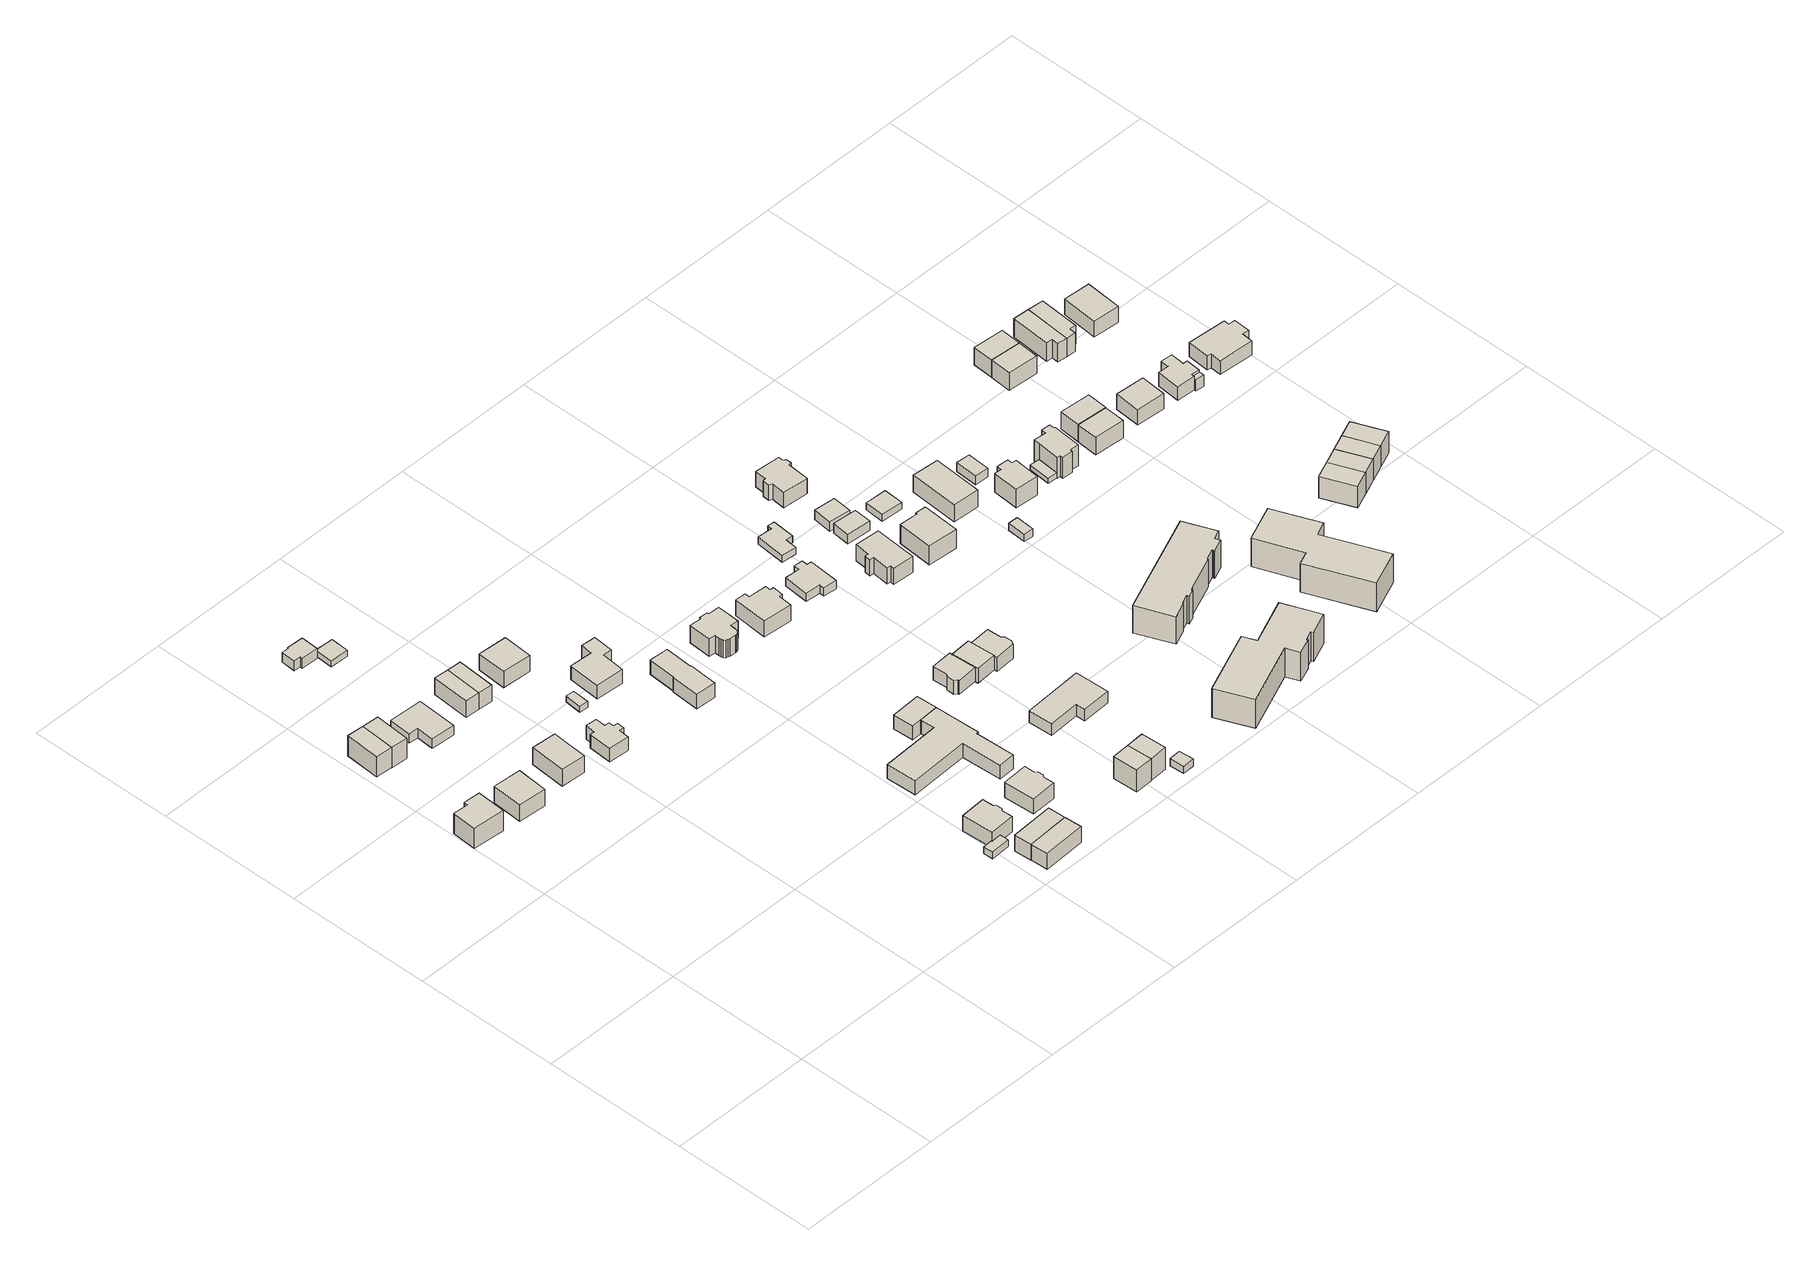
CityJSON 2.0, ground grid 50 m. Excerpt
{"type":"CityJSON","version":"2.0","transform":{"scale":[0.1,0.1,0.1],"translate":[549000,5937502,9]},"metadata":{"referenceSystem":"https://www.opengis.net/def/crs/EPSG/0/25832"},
"CityObjects":{
"building1":{"type":"Building","attributes":{"Gemeindeschluessel":"02200227","Geometrietyp2DReferenz":"3000","BezugspunktDach":"2000","function":"31001_1010","measuredHeight":9.67,"storeysAboveGround":1},"address":[{"country":"Germany","locality":"Hamburg","thoroughfareNumber":"160","thoroughfareName":"Wedeler Landstraße","postcode":"22559"}],"geometry":[{"type":"Solid","lod":"1","boundaries":[[[[0,1,2,3,4,5]],[[6,7,8,9,10,11]],[[4,6,11,5]],[[3,7,6,4]],[[2,8,7,3]],[[1,9,8,2]],[[0,10,9,1]],[[5,11,10,0]]]]}]},
"building2":{"type":"Building","attributes":{"Gemeindeschluessel":"02200227","Geometrietyp2DReferenz":"3000","BezugspunktDach":"2000","function":"31001_1010","measuredHeight":11.29,"storeysAboveGround":1},"address":[{"country":"Germany","locality":"Hamburg","thoroughfareNumber":"160a","thoroughfareName":"Wedeler Landstraße","postcode":"22559"}],"geometry":[{"type":"Solid","lod":"1","boundaries":[[[[12,13,14,15]],[[16,17,18,19]],[[14,16,19,15]],[[13,17,16,14]],[[12,18,17,13]],[[15,19,18,12]]]]}]},
"building3":{"type":"Building","attributes":{"Gemeindeschluessel":"02200227","Geometrietyp2DReferenz":"3000","BezugspunktDach":"2000","function":"31001_1010","measuredHeight":7.3,"storeysAboveGround":2},"address":[{"country":"Germany","locality":"Hamburg","thoroughfareNumber":"158a","thoroughfareName":"Wedeler Landstraße","postcode":"22559"}],"geometry":[{"type":"Solid","lod":"1","boundaries":[[[[20,21,22,23]],[[24,25,26,27]],[[22,24,27,23]],[[21,25,24,22]],[[20,26,25,21]],[[23,27,26,20]]]]}]},
"building4":{"type":"Building","attributes":{"Gemeindeschluessel":"02200227","Geometrietyp2DReferenz":"3000","BezugspunktDach":"2000","function":"31001_1010","measuredHeight":11.32,"storeysAboveGround":1},"address":[{"country":"Germany","locality":"Hamburg","thoroughfareNumber":"160b","thoroughfareName":"Wedeler Landstraße","postcode":"22559"}],"geometry":[{"type":"Solid","lod":"1","boundaries":[[[[28,29,30,31]],[[32,33,17,16]],[[30,32,16,31]],[[29,33,32,30]],[[28,17,33,29]],[[31,16,17,28]]]]}]},
"building5":{"type":"Building","attributes":{"Gemeindeschluessel":"02200227","Geometrietyp2DReferenz":"3000","BezugspunktDach":"2000","function":"31001_1010","measuredHeight":3.85,"storeysAboveGround":1},"address":[{"country":"Germany","locality":"Hamburg","thoroughfareNumber":"158","thoroughfareName":"Wedeler Landstraße","postcode":"22559"}],"geometry":[{"type":"Solid","lod":"1","boundaries":[[[[34,35,36,37,38,39]],[[40,41,42,43,44,45]],[[38,40,45,39]],[[37,41,40,38]],[[36,42,41,37]],[[35,43,42,36]],[[34,44,43,35]],[[39,45,44,34]]]]}]},
"building6":{"type":"Building","attributes":{"Gemeindeschluessel":"02200227","Geometrietyp2DReferenz":"3000","BezugspunktDach":"2000","function":"31001_1010","measuredHeight":8.55,"storeysAboveGround":1},"address":[{"country":"Germany","locality":"Hamburg","thoroughfareNumber":"156","thoroughfareName":"Wedeler Landstraße","postcode":"22559"}],"geometry":[{"type":"Solid","lod":"1","boundaries":[[[[46,47,48,49]],[[50,51,52,53]],[[48,50,53,49]],[[47,51,50,48]],[[46,52,51,47]],[[49,53,52,46]]]]}]},
"building7":{"type":"Building","attributes":{"Gemeindeschluessel":"02200227","Geometrietyp2DReferenz":"3000","BezugspunktDach":"2000","function":"31001_1310","measuredHeight":4.34,"storeysAboveGround":1},"address":[{"country":"Germany","locality":"Hamburg","thoroughfareName":"Rheingoldweg","postcode":"22559"}],"geometry":[{"type":"Solid","lod":"1","boundaries":[[[[54,55,56,57,58,59,60,61]],[[62,63,64,65,66,67,68,69]],[[60,62,69,61]],[[59,63,62,60]],[[58,64,63,59]],[[57,65,64,58]],[[56,66,65,57]],[[55,67,66,56]],[[54,68,67,55]],[[61,69,68,54]]]]}]},
"building8":{"type":"Building","attributes":{"Gemeindeschluessel":"02200227","Geometrietyp2DReferenz":"3000","BezugspunktDach":"2000","function":"31001_1010","measuredHeight":8.74,"storeysAboveGround":1},"address":[{"country":"Germany","locality":"Hamburg","thoroughfareNumber":"156b","thoroughfareName":"Wedeler Landstraße","postcode":"22559"}],"geometry":[{"type":"Solid","lod":"1","boundaries":[[[[70,71,72,73]],[[74,75,76,77]],[[72,74,77,73]],[[71,75,74,72]],[[70,76,75,71]],[[73,77,76,70]]]]}]},
"building9":{"type":"Building","attributes":{"Gemeindeschluessel":"02200227","Geometrietyp2DReferenz":"3000","BezugspunktDach":"2000","function":"31001_2460","measuredHeight":2.52,"storeysAboveGround":1},"address":[{"country":"Germany","locality":"Hamburg","thoroughfareName":"Rheingoldweg","postcode":"22559"}],"geometry":[{"type":"Solid","lod":"1","boundaries":[[[[78,79,80,81]],[[82,83,84,85]],[[80,82,85,81]],[[79,83,82,80]],[[78,84,83,79]],[[81,85,84,78]]]]}]},
"building10":{"type":"Building","attributes":{"Gemeindeschluessel":"02200227","Geometrietyp2DReferenz":"3000","BezugspunktDach":"2000","function":"31001_1010","measuredHeight":8.55,"storeysAboveGround":1},"address":[{"country":"Germany","locality":"Hamburg","thoroughfareNumber":"154","thoroughfareName":"Wedeler Landstraße","postcode":"22559"}],"geometry":[{"type":"Solid","lod":"1","boundaries":[[[[86,87,88,89,90,91,92,93,94,95,96,97]],[[98,99,100,101,102,103,104,105,106,107,108,109]],[[96,98,109,97]],[[95,99,98,96]],[[94,100,99,95]],[[93,101,100,94]],[[92,102,101,93]],[[91,103,102,92]],[[90,104,103,91]],[[89,105,104,90]],[[88,106,105,89]],[[87,107,106,88]],[[86,108,107,87]],[[97,109,108,86]]]]}]},
"building11":{"type":"Building","attributes":{"Gemeindeschluessel":"02200227","Geometrietyp2DReferenz":"3000","BezugspunktDach":"2000","function":"31001_1010","measuredHeight":8.73,"storeysAboveGround":1},"address":[{"country":"Germany","locality":"Hamburg","thoroughfareNumber":"156a","thoroughfareName":"Wedeler Landstraße","postcode":"22559"}],"geometry":[{"type":"Solid","lod":"1","boundaries":[[[[110,111,112,113]],[[114,115,75,74]],[[112,114,74,113]],[[111,115,114,112]],[[110,75,115,111]],[[113,74,75,110]]]]}]},
"building12":{"type":"Building","attributes":{"Gemeindeschluessel":"02200227","Geometrietyp2DReferenz":"3000","BezugspunktDach":"2000","function":"31001_2460","measuredHeight":2.55,"storeysAboveGround":1},"address":[{"country":"Germany","locality":"Hamburg","thoroughfareName":"Brünschentwiete","postcode":"22559"}],"geometry":[{"type":"Solid","lod":"1","boundaries":[[[[116,117,118,119,120,121]],[[122,123,124,125,126,127]],[[120,122,127,121]],[[119,123,122,120]],[[118,124,123,119]],[[117,125,124,118]],[[116,126,125,117]],[[121,127,126,116]]]]}]},
"building13":{"type":"Building","attributes":{"Gemeindeschluessel":"02200227","Geometrietyp2DReferenz":"3000","BezugspunktDach":"2000","function":"31001_2460","measuredHeight":2.24,"storeysAboveGround":1},"address":[{"country":"Germany","locality":"Hamburg","thoroughfareName":"Wedeler Landstraße","postcode":"22559"}],"geometry":[{"type":"Solid","lod":"1","boundaries":[[[[128,129,130,131]],[[132,133,134,135]],[[130,132,135,131]],[[129,133,132,130]],[[128,134,133,129]],[[131,135,134,128]]]]}]},
"building14":{"type":"Building","attributes":{"Gemeindeschluessel":"02200227","Geometrietyp2DReferenz":"3000","BezugspunktDach":"2000","function":"31001_1010","measuredHeight":8.33,"storeysAboveGround":1},"address":[{"country":"Germany","locality":"Hamburg","thoroughfareNumber":"154a","thoroughfareName":"Wedeler Landstraße","postcode":"22559"}],"geometry":[{"type":"Solid","lod":"1","boundaries":[[[[136,137,138,139]],[[140,141,142,143]],[[138,140,143,139]],[[137,141,140,138]],[[136,142,141,137]],[[139,143,142,136]]]]}]},
"building15":{"type":"Building","attributes":{"Gemeindeschluessel":"02200227","Geometrietyp2DReferenz":"3000","BezugspunktDach":"2000","function":"31001_1010","measuredHeight":7.86,"storeysAboveGround":1},"address":[{"country":"Germany","locality":"Hamburg","thoroughfareNumber":"70a","thoroughfareName":"Brünschentwiete","postcode":"22559"}],"geometry":[{"type":"Solid","lod":"1","boundaries":[[[[144,145,146,147,148,149,150,151]],[[152,153,154,155,156,157,158,159]],[[150,152,159,151]],[[149,153,152,150]],[[148,154,153,149]],[[147,155,154,148]],[[146,156,155,147]],[[145,157,156,146]],[[144,158,157,145]],[[151,159,158,144]]]]}]},
"building16":{"type":"Building","attributes":{"Gemeindeschluessel":"02200227","Geometrietyp2DReferenz":"3000","BezugspunktDach":"2000","function":"31001_1010","measuredHeight":8.49,"storeysAboveGround":1},"address":[{"country":"Germany","locality":"Hamburg","thoroughfareNumber":"68d","thoroughfareName":"Brünschentwiete","postcode":"22559"}],"geometry":[{"type":"Solid","lod":"1","boundaries":[[[[160,161,162,163,164]],[[165,166,167,168,169]],[[163,165,169,164]],[[162,166,165,163]],[[161,167,166,162]],[[160,168,167,161]],[[164,169,168,160]]]]}]},
"building17":{"type":"Building","attributes":{"Gemeindeschluessel":"02200227","Geometrietyp2DReferenz":"3000","BezugspunktDach":"2000","function":"31001_1010","measuredHeight":8.57,"storeysAboveGround":1},"address":[{"country":"Germany","locality":"Hamburg","thoroughfareNumber":"68e","thoroughfareName":"Brünschentwiete","postcode":"22559"}],"geometry":[{"type":"Solid","lod":"1","boundaries":[[[[170,171,172,173]],[[169,168,174,175]],[[172,169,175,173]],[[171,168,169,172]],[[170,174,168,171]],[[173,175,174,170]]]]}]},
"building18":{"type":"Building","attributes":{"Gemeindeschluessel":"02200227","Geometrietyp2DReferenz":"3000","BezugspunktDach":"2000","function":"31001_1100","measuredHeight":8.15,"storeysAboveGround":1},"address":[{"country":"Germany","locality":"Hamburg","thoroughfareNumber":"152","thoroughfareName":"Wedeler Landstraße","postcode":"22559"}],"geometry":[{"type":"Solid","lod":"1","boundaries":[[[[176,177,178,179,180,181,182,183]],[[184,185,186,187,188,189,190,191]],[[182,184,191,183]],[[181,185,184,182]],[[180,186,185,181]],[[179,187,186,180]],[[178,188,187,179]],[[177,189,188,178]],[[176,190,189,177]],[[183,191,190,176]]]]}]},
"building19":{"type":"Building","attributes":{"Gemeindeschluessel":"02200227","Geometrietyp2DReferenz":"3000","BezugspunktDach":"2000","function":"31001_1010","measuredHeight":7.53,"storeysAboveGround":1},"address":[{"country":"Germany","locality":"Hamburg","thoroughfareNumber":"150","thoroughfareName":"Wedeler Landstraße","postcode":"22559"}],"geometry":[{"type":"Solid","lod":"1","boundaries":[[[[192,193,194,195,196,197,198,199]],[[200,201,202,203,204,205,206,207]],[[198,200,207,199]],[[197,201,200,198]],[[196,202,201,197]],[[195,203,202,196]],[[194,204,203,195]],[[193,205,204,194]],[[192,206,205,193]],[[199,207,206,192]]]]}]},
"building20":{"type":"Building","attributes":{"Gemeindeschluessel":"02200227","Geometrietyp2DReferenz":"3000","BezugspunktDach":"2000","function":"31001_1100","measuredHeight":6.77,"storeysAboveGround":1},"address":[{"country":"Germany","locality":"Hamburg","thoroughfareNumber":"70","thoroughfareName":"Brünschentwiete","postcode":"22559"}],"geometry":[{"type":"Solid","lod":"1","boundaries":[[[[208,209,210,211,212,213,214,215,216,217,218]],[[219,220,221,222,223,224,225,226,227,228,229]],[[217,219,229,218]],[[216,220,219,217]],[[215,221,220,216]],[[214,222,221,215]],[[213,223,222,214]],[[212,224,223,213]],[[211,225,224,212]],[[210,226,225,211]],[[209,227,226,210]],[[208,228,227,209]],[[218,229,228,208]]]]}]},
"building21":{"type":"Building","attributes":{"Gemeindeschluessel":"02200227","Geometrietyp2DReferenz":"3000","BezugspunktDach":"2000","function":"31001_1010","measuredHeight":7.6,"storeysAboveGround":1},"address":[{"country":"Germany","locality":"Hamburg","thoroughfareNumber":"70b","thoroughfareName":"Brünschentwiete","postcode":"22559"}],"geometry":[{"type":"Solid","lod":"1","boundaries":[[[[230,231,232,233,234,235,236,237]],[[238,239,240,241,242,243,244,245]],[[236,238,245,237]],[[235,239,238,236]],[[234,240,239,235]],[[233,241,240,234]],[[232,242,241,233]],[[231,243,242,232]],[[230,244,243,231]],[[237,245,244,230]]]]}]},
"building22":{"type":"Building","attributes":{"Gemeindeschluessel":"02200227","Geometrietyp2DReferenz":"3000","BezugspunktDach":"2000","function":"31001_2460","measuredHeight":6.75,"storeysAboveGround":1},"address":[{"country":"Germany","locality":"Hamburg","thoroughfareName":"Brünschentwiete","postcode":"22559"}],"geometry":[{"type":"Solid","lod":"1","boundaries":[[[[246,247,248,249,250]],[[222,251,252,253,223]],[[249,222,223,250]],[[248,251,222,249]],[[247,252,251,248]],[[246,253,252,247]],[[250,223,253,246]]]]}]},
"building23":{"type":"Building","attributes":{"Gemeindeschluessel":"02200227","Geometrietyp2DReferenz":"3000","BezugspunktDach":"2000","function":"31001_1010","measuredHeight":9.89,"storeysAboveGround":1},"address":[{"country":"Germany","locality":"Hamburg","thoroughfareNumber":"148","thoroughfareName":"Wedeler Landstraße","postcode":"22559"}],"geometry":[{"type":"Solid","lod":"1","boundaries":[[[[254,255,256,257,258,259,260,261,262,263,264,265,266,267,268,269,270,271,272,273,274,275]],[[276,277,278,279,280,281,282,283,284,285,286,287,288,289,290,291,292,293,294,295,296,297]],[[274,276,297,275]],[[273,277,276,274]],[[272,278,277,273]],[[271,279,278,272]],[[270,280,279,271]],[[269,281,280,270]],[[268,282,281,269]],[[267,283,282,268]],[[266,284,283,267]],[[265,285,284,266]],[[264,286,285,265]],[[263,287,286,264]],[[262,288,287,263]],[[261,289,288,262]],[[260,290,289,261]],[[259,291,290,260]],[[258,292,291,259]],[[257,293,292,258]],[[256,294,293,257]],[[255,295,294,256]],[[254,296,295,255]],[[275,297,296,254]]]]}]},
"building24":{"type":"Building","attributes":{"Gemeindeschluessel":"02200227","Geometrietyp2DReferenz":"3000","BezugspunktDach":"2000","function":"31001_1010","measuredHeight":8.46,"storeysAboveGround":2},"address":[{"country":"Germany","locality":"Hamburg","thoroughfareNumber":"143b","thoroughfareName":"Wedeler Landstraße","postcode":"22559"}],"geometry":[{"type":"Solid","lod":"1","boundaries":[[[[298,299,300,301]],[[302,303,304,305]],[[300,302,305,301]],[[299,303,302,300]],[[298,304,303,299]],[[301,305,304,298]]]]}]},
"building25":{"type":"Building","attributes":{"Gemeindeschluessel":"02200227","Geometrietyp2DReferenz":"3000","BezugspunktDach":"2000","function":"31001_1010","measuredHeight":8.45,"storeysAboveGround":2},"address":[{"country":"Germany","locality":"Hamburg","thoroughfareNumber":"143a","thoroughfareName":"Wedeler Landstraße","postcode":"22559"}],"geometry":[{"type":"Solid","lod":"1","boundaries":[[[[306,307,308,309]],[[303,310,311,304]],[[308,303,304,309]],[[307,310,303,308]],[[306,311,310,307]],[[309,304,311,306]]]]}]},
"building26":{"type":"Building","attributes":{"Gemeindeschluessel":"02200227","Geometrietyp2DReferenz":"3000","BezugspunktDach":"2000","function":"31001_2500","measuredHeight":2.8,"storeysAboveGround":1},"address":[{"country":"Germany","locality":"Hamburg","thoroughfareName":"Wedeler Landstraße","postcode":"22559"}],"geometry":[{"type":"Solid","lod":"1","boundaries":[[[[312,313,314,315]],[[316,317,318,319]],[[314,316,319,315]],[[313,317,316,314]],[[312,318,317,313]],[[315,319,318,312]]]]}]},
"building27":{"type":"Building","attributes":{"Gemeindeschluessel":"02200227","Geometrietyp2DReferenz":"3000","BezugspunktDach":"2000","function":"31001_1010","measuredHeight":7.13,"storeysAboveGround":1},"address":[{"country":"Germany","locality":"Hamburg","thoroughfareNumber":"145c","thoroughfareName":"Wedeler Landstraße","postcode":"22559"}],"geometry":[{"type":"Solid","lod":"1","boundaries":[[[[320,321,322,323,324,325,326,327]],[[328,329,330,331,332,333,334,335]],[[326,328,335,327]],[[325,329,328,326]],[[324,330,329,325]],[[323,331,330,324]],[[322,332,331,323]],[[321,333,332,322]],[[320,334,333,321]],[[327,335,334,320]]]]}]},
"building28":{"type":"Building","attributes":{"Gemeindeschluessel":"02200227","Geometrietyp2DReferenz":"3000","BezugspunktDach":"2000","function":"31001_1010","measuredHeight":7.17,"storeysAboveGround":1},"address":[{"country":"Germany","locality":"Hamburg","thoroughfareNumber":"146","thoroughfareName":"Wedeler Landstraße","postcode":"22559"}],"geometry":[{"type":"Solid","lod":"1","boundaries":[[[[336,337,338,339,340,341,342,343,344,345]],[[346,347,348,349,350,351,352,353,354,355]],[[344,346,355,345]],[[343,347,346,344]],[[342,348,347,343]],[[341,349,348,342]],[[340,350,349,341]],[[339,351,350,340]],[[338,352,351,339]],[[337,353,352,338]],[[336,354,353,337]],[[345,355,354,336]]]]}]},
"building29":{"type":"Building","attributes":{"Gemeindeschluessel":"02200227","Geometrietyp2DReferenz":"3000","BezugspunktDach":"2000","function":"31001_1010","measuredHeight":5.48,"storeysAboveGround":1},"address":[{"country":"Germany","locality":"Hamburg","thoroughfareNumber":"145","thoroughfareName":"Wedeler Landstraße","postcode":"22559"}],"geometry":[{"type":"Solid","lod":"1","boundaries":[[[[356,357,358,359,360,361]],[[362,363,364,365,366,367]],[[360,362,367,361]],[[359,363,362,360]],[[358,364,363,359]],[[357,365,364,358]],[[356,366,365,357]],[[361,367,366,356]]]]}]},
"building30":{"type":"Building","attributes":{"Gemeindeschluessel":"02200227","Geometrietyp2DReferenz":"3000","BezugspunktDach":"2000","function":"31001_1010","measuredHeight":7.32,"storeysAboveGround":1},"address":[{"country":"Germany","locality":"Hamburg","thoroughfareNumber":"145b","thoroughfareName":"Wedeler Landstraße","postcode":"22559"}],"geometry":[{"type":"Solid","lod":"1","boundaries":[[[[368,369,370,371,372]],[[373,374,375,376,377]],[[371,373,377,372]],[[370,374,373,371]],[[369,375,374,370]],[[368,376,375,369]],[[372,377,376,368]]]]}]},
"building31":{"type":"Building","attributes":{"Gemeindeschluessel":"02200227","Geometrietyp2DReferenz":"3000","BezugspunktDach":"2000","function":"31001_1010","measuredHeight":7.25,"storeysAboveGround":1},"address":[{"country":"Germany","locality":"Hamburg","thoroughfareNumber":"145a","thoroughfareName":"Wedeler Landstraße","postcode":"22559"}],"geometry":[{"type":"Solid","lod":"1","boundaries":[[[[378,379,380,381,382,383,384,369,385]],[[386,387,388,389,390,391,392,393,394]],[[369,386,394,385]],[[384,387,386,369]],[[383,388,387,384]],[[382,389,388,383]],[[381,390,389,382]],[[380,391,390,381]],[[379,392,391,380]],[[378,393,392,379]],[[385,394,393,378]]]]}]},
"building32":{"type":"Building","attributes":{"Gemeindeschluessel":"02200227","Geometrietyp2DReferenz":"3000","BezugspunktDach":"2000","function":"31001_1010","measuredHeight":3.26,"storeysAboveGround":1},"address":[{"country":"Germany","locality":"Hamburg","thoroughfareNumber":"144","thoroughfareName":"Wedeler Landstraße","postcode":"22559"}],"geometry":[{"type":"Solid","lod":"1","boundaries":[[[[395,396,397,398,399,400,401,402,403,404]],[[405,406,407,408,409,410,411,412,413,414]],[[403,405,414,404]],[[402,406,405,403]],[[401,407,406,402]],[[400,408,407,401]],[[399,409,408,400]],[[398,410,409,399]],[[397,411,410,398]],[[396,412,411,397]],[[395,413,412,396]],[[404,414,413,395]]]]}]},
"building33":{"type":"Building","attributes":{"Gemeindeschluessel":"02200227","Geometrietyp2DReferenz":"3000","BezugspunktDach":"2000","function":"31001_1010","measuredHeight":2.96,"storeysAboveGround":1},"address":[{"country":"Germany","locality":"Hamburg","thoroughfareName":"Wedeler Landstraße","postcode":"22559"}],"geometry":[{"type":"Solid","lod":"1","boundaries":[[[[415,416,417,418,419,420,421,422]],[[423,424,425,426,427,428,429,430]],[[421,423,430,422]],[[420,424,423,421]],[[419,425,424,420]],[[418,426,425,419]],[[417,427,426,418]],[[416,428,427,417]],[[415,429,428,416]],[[422,430,429,415]]]]}]},
"building34":{"type":"Building","attributes":{"Gemeindeschluessel":"02200227","Geometrietyp2DReferenz":"3000","BezugspunktDach":"2000","function":"31001_1010","measuredHeight":8.44,"storeysAboveGround":1},"address":[{"country":"Germany","locality":"Hamburg","thoroughfareNumber":"142","thoroughfareName":"Wedeler Landstraße","postcode":"22559"}],"geometry":[{"type":"Solid","lod":"1","boundaries":[[[[431,432,433,434,435,436,437,438,439,440]],[[441,442,443,444,445,446,447,448,449,450]],[[439,441,450,440]],[[438,442,441,439]],[[437,443,442,438]],[[436,444,443,437]],[[435,445,444,436]],[[434,446,445,435]],[[433,447,446,434]],[[432,448,447,433]],[[431,449,448,432]],[[440,450,449,431]]]]}]},
"building35":{"type":"Building","attributes":{"Gemeindeschluessel":"02200227","Geometrietyp2DReferenz":"3000","BezugspunktDach":"2000","function":"31001_1010","measuredHeight":14.67,"storeysAboveGround":2},"address":[{"country":"Germany","locality":"Hamburg","thoroughfareNumber":"139","thoroughfareName":"Wedeler Landstraße","postcode":"22559"}],"geometry":[{"type":"Solid","lod":"1","boundaries":[[[[451,452,453,454,455,456,457,458,459,460,461,462]],[[463,464,465,466,467,468,469,470,471,472,473,474]],[[461,463,474,462]],[[460,464,463,461]],[[459,465,464,460]],[[458,466,465,459]],[[457,467,466,458]],[[456,468,467,457]],[[455,469,468,456]],[[454,470,469,455]],[[453,471,470,454]],[[452,472,471,453]],[[451,473,472,452]],[[462,474,473,451]]]]}]},
"building36":{"type":"Building","attributes":{"Gemeindeschluessel":"02200227","Geometrietyp2DReferenz":"3000","BezugspunktDach":"2000","function":"31001_2460","measuredHeight":4.91,"storeysAboveGround":1},"address":[{"country":"Germany","locality":"Hamburg","thoroughfareName":"Wedeler Landstraße","postcode":"22559"}],"geometry":[{"type":"Solid","lod":"1","boundaries":[[[[475,476,477,478]],[[479,480,481,482]],[[477,479,482,478]],[[476,480,479,477]],[[475,481,480,476]],[[478,482,481,475]]]]}]},
"building37":{"type":"Building","attributes":{"Gemeindeschluessel":"02200227","Geometrietyp2DReferenz":"3000","BezugspunktDach":"2000","function":"31001_2460","measuredHeight":4.46,"storeysAboveGround":1},"address":[{"country":"Germany","locality":"Hamburg","thoroughfareName":"Wedeler Landstraße","postcode":"22559"}],"geometry":[{"type":"Solid","lod":"1","boundaries":[[[[483,484,485,486]],[[487,488,489,490]],[[485,487,490,486]],[[484,488,487,485]],[[483,489,488,484]],[[486,490,489,483]]]]}]},
"building38":{"type":"Building","attributes":{"Gemeindeschluessel":"02200227","Geometrietyp2DReferenz":"3000","BezugspunktDach":"2000","function":"31001_1010","measuredHeight":7.29,"storeysAboveGround":1},"address":[{"country":"Germany","locality":"Hamburg","thoroughfareNumber":"140","thoroughfareName":"Wedeler Landstraße","postcode":"22559"}],"geometry":[{"type":"Solid","lod":"1","boundaries":[[[[491,492,493,494,495,496]],[[497,498,499,500,501,502]],[[495,497,502,496]],[[494,498,497,495]],[[493,499,498,494]],[[492,500,499,493]],[[491,501,500,492]],[[496,502,501,491]]]]}]},
"building39":{"type":"Building","attributes":{"Gemeindeschluessel":"02200227","Geometrietyp2DReferenz":"3000","BezugspunktDach":"2000","function":"31001_1010","measuredHeight":8.36,"storeysAboveGround":1},"address":[{"country":"Germany","locality":"Hamburg","thoroughfareNumber":"142a","thoroughfareName":"Wedeler Landstraße","postcode":"22559"}],"geometry":[{"type":"Solid","lod":"1","boundaries":[[[[503,504,505,506,507,508,509,510,511,512,513,514]],[[515,516,517,518,519,520,521,522,523,524,525,526]],[[513,515,526,514]],[[512,516,515,513]],[[511,517,516,512]],[[510,518,517,511]],[[509,519,518,510]],[[508,520,519,509]],[[507,521,520,508]],[[506,522,521,507]],[[505,523,522,506]],[[504,524,523,505]],[[503,525,524,504]],[[514,526,525,503]]]]}]},
"building40":{"type":"Building","attributes":{"Gemeindeschluessel":"02200227","Geometrietyp2DReferenz":"3000","BezugspunktDach":"2000","function":"31001_2460","measuredHeight":2.6,"storeysAboveGround":1},"address":[{"country":"Germany","locality":"Hamburg","thoroughfareName":"Wedeler Landstraße","postcode":"22559"}],"geometry":[{"type":"Solid","lod":"1","boundaries":[[[[527,528,529,530]],[[531,532,533,534]],[[529,531,534,530]],[[528,532,531,529]],[[527,533,532,528]],[[530,534,533,527]]]]}]},
"building41":{"type":"Building","attributes":{"Gemeindeschluessel":"02200227","Geometrietyp2DReferenz":"3000","BezugspunktDach":"2000","function":"31001_1010","measuredHeight":13.55,"storeysAboveGround":2},"address":[{"country":"Germany","locality":"Hamburg","thoroughfareNumber":"133","thoroughfareName":"Wedeler Landstraße","postcode":"22559"}],"geometry":[{"type":"Solid","lod":"1","boundaries":[[[[535,536,537,538,539,540,541,542,543,544,545,546,547,548,549,550,551,552,553,554]],[[555,556,557,558,559,560,561,562,563,564,565,566,567,568,569,570,571,572,573,574]],[[553,555,574,554]],[[552,556,555,553]],[[551,557,556,552]],[[550,558,557,551]],[[549,559,558,550]],[[548,560,559,549]],[[547,561,560,548]],[[546,562,561,547]],[[545,563,562,546]],[[544,564,563,545]],[[543,565,564,544]],[[542,566,565,543]],[[541,567,566,542]],[[540,568,567,541]],[[539,569,568,540]],[[538,570,569,539]],[[537,571,570,538]],[[536,572,571,537]],[[535,573,572,536]],[[554,574,573,535]]]]}]},
"building42":{"type":"Building","attributes":{"Gemeindeschluessel":"02200227","Geometrietyp2DReferenz":"3000","BezugspunktDach":"2000","function":"31001_2460","measuredHeight":3.3,"storeysAboveGround":1},"address":[{"country":"Germany","locality":"Hamburg","thoroughfareName":"Wedeler Landstraße","postcode":"22559"}],"geometry":[{"type":"Solid","lod":"1","boundaries":[[[[575,576,577,578]],[[579,580,581,582]],[[577,579,582,578]],[[576,580,579,577]],[[575,581,580,576]],[[578,582,581,575]]]]}]},
"building43":{"type":"Building","attributes":{"Gemeindeschluessel":"02200227","Geometrietyp2DReferenz":"3000","BezugspunktDach":"2000","function":"31001_1010","measuredHeight":9.05,"storeysAboveGround":1},"address":[{"country":"Germany","locality":"Hamburg","thoroughfareNumber":"138","thoroughfareName":"Wedeler Landstraße","postcode":"22559"}],"geometry":[{"type":"Solid","lod":"1","boundaries":[[[[583,584,585,586]],[[587,588,589,590]],[[585,587,590,586]],[[584,588,587,585]],[[583,589,588,584]],[[586,590,589,583]]]]}]},
"building44":{"type":"Building","attributes":{"Gemeindeschluessel":"02200227","Geometrietyp2DReferenz":"3000","BezugspunktDach":"2000","function":"31001_1010","measuredHeight":10.11,"storeysAboveGround":1},"address":[{"country":"Germany","locality":"Hamburg","thoroughfareNumber":"136","thoroughfareName":"Wedeler Landstraße","postcode":"22559"}],"geometry":[{"type":"Solid","lod":"1","boundaries":[[[[591,592,593,594,595,596,597,598]],[[599,600,601,602,603,604,605,606]],[[597,599,606,598]],[[596,600,599,597]],[[595,601,600,596]],[[594,602,601,595]],[[593,603,602,594]],[[592,604,603,593]],[[591,605,604,592]],[[598,606,605,591]]]]}]},
"building45":{"type":"Building","attributes":{"Gemeindeschluessel":"02200227","Geometrietyp2DReferenz":"3000","BezugspunktDach":"2000","function":"31001_1010","measuredHeight":3.88,"storeysAboveGround":1},"address":[{"country":"Germany","locality":"Hamburg","thoroughfareName":"Wedeler Landstraße","postcode":"22559"}],"geometry":[{"type":"Solid","lod":"1","boundaries":[[[[607,608,609,610]],[[611,612,613,614]],[[609,611,614,610]],[[608,612,611,609]],[[607,613,612,608]],[[610,614,613,607]]]]}]},
"building46":{"type":"Building","attributes":{"Gemeindeschluessel":"02200227","Geometrietyp2DReferenz":"3000","BezugspunktDach":"2000","function":"31001_1010","measuredHeight":14.58,"storeysAboveGround":2},"address":[{"country":"Germany","locality":"Hamburg","thoroughfareNumber":"129","thoroughfareName":"Wedeler Landstraße","postcode":"22559"}],"geometry":[{"type":"Solid","lod":"1","boundaries":[[[[615,616,617,618,619,620,621,622]],[[623,624,625,626,627,628,629,630]],[[621,623,630,622]],[[620,624,623,621]],[[619,625,624,620]],[[618,626,625,619]],[[617,627,626,618]],[[616,628,627,617]],[[615,629,628,616]],[[622,630,629,615]]]]}]},
"building47":{"type":"Building","attributes":{"Gemeindeschluessel":"02200227","Geometrietyp2DReferenz":"3000","BezugspunktDach":"2000","function":"31001_2460","measuredHeight":1.86,"storeysAboveGround":1},"address":[{"country":"Germany","locality":"Hamburg","thoroughfareName":"Wedeler Landstraße","postcode":"22559"}],"geometry":[{"type":"Solid","lod":"1","boundaries":[[[[631,632,633,634]],[[635,636,637,638]],[[633,635,638,634]],[[632,636,635,633]],[[631,637,636,632]],[[634,638,637,631]]]]}]},
"building48":{"type":"Building","attributes":{"Gemeindeschluessel":"02200227","Geometrietyp2DReferenz":"3000","BezugspunktDach":"2000","function":"31001_1010","measuredHeight":10.44,"storeysAboveGround":1},"address":[{"country":"Germany","locality":"Hamburg","thoroughfareNumber":"134","thoroughfareName":"Wedeler Landstraße","postcode":"22559"}],"geometry":[{"type":"Solid","lod":"1","boundaries":[[[[639,640,641,642,643,644,645,646,647,648,649,650,651,652]],[[653,654,655,656,657,658,659,660,661,662,663,664,665,666]],[[651,653,666,652]],[[650,654,653,651]],[[649,655,654,650]],[[648,656,655,649]],[[647,657,656,648]],[[646,658,657,647]],[[645,659,658,646]],[[644,660,659,645]],[[643,661,660,644]],[[642,662,661,643]],[[641,663,662,642]],[[640,664,663,641]],[[639,665,664,640]],[[652,666,665,639]]]]}]},
"building49":{"type":"Building","attributes":{"Gemeindeschluessel":"02200227","Geometrietyp2DReferenz":"3000","BezugspunktDach":"2000","function":"31001_1010","measuredHeight":9.18,"storeysAboveGround":1},"address":[{"country":"Germany","locality":"Hamburg","thoroughfareNumber":"132","thoroughfareName":"Wedeler Landstraße","postcode":"22559"}],"geometry":[{"type":"Solid","lod":"1","boundaries":[[[[667,668,669,670]],[[671,672,673,674]],[[669,671,674,670]],[[668,672,671,669]],[[667,673,672,668]],[[670,674,673,667]]]]}]},
"building50":{"type":"Building","attributes":{"Gemeindeschluessel":"02200227","Geometrietyp2DReferenz":"3000","BezugspunktDach":"2000","function":"31001_1010","measuredHeight":9.08,"storeysAboveGround":1},"address":[{"country":"Germany","locality":"Hamburg","thoroughfareNumber":"132a","thoroughfareName":"Wedeler Landstraße","postcode":"22559"}],"geometry":[{"type":"Solid","lod":"1","boundaries":[[[[675,676,677,678]],[[679,680,681,682]],[[677,679,682,678]],[[676,680,679,677]],[[675,681,680,676]],[[678,682,681,675]]]]}]},
"building51":{"type":"Building","attributes":{"Gemeindeschluessel":"02200227","Geometrietyp2DReferenz":"3000","BezugspunktDach":"2000","function":"31001_1010","measuredHeight":10.47,"storeysAboveGround":2},"address":[{"country":"Germany","locality":"Hamburg","thoroughfareNumber":"37","thoroughfareName":"Am Brünschendiek","postcode":"22559"}],"geometry":[{"type":"Solid","lod":"1","boundaries":[[[[683,684,685,686]],[[687,688,689,690]],[[685,687,690,686]],[[684,688,687,685]],[[683,689,688,684]],[[686,690,689,683]]]]}]},
"building52":{"type":"Building","attributes":{"Gemeindeschluessel":"02200227","Geometrietyp2DReferenz":"3000","BezugspunktDach":"2000","function":"31001_1010","measuredHeight":9.12,"storeysAboveGround":1},"address":[{"country":"Germany","locality":"Hamburg","thoroughfareNumber":"132b","thoroughfareName":"Wedeler Landstraße","postcode":"22559"}],"geometry":[{"type":"Solid","lod":"1","boundaries":[[[[691,692,693,694]],[[695,696,697,698]],[[693,695,698,694]],[[692,696,695,693]],[[691,697,696,692]],[[694,698,697,691]]]]}]},
"building53":{"type":"Building","attributes":{"Gemeindeschluessel":"02200227","Geometrietyp2DReferenz":"3000","BezugspunktDach":"2000","function":"31001_1010","measuredHeight":10.47,"storeysAboveGround":2},"address":[{"country":"Germany","locality":"Hamburg","thoroughfareNumber":"35","thoroughfareName":"Am Brünschendiek","postcode":"22559"}],"geometry":[{"type":"Solid","lod":"1","boundaries":[[[[699,683,686,700]],[[701,702,703,704]],[[686,701,704,700]],[[683,702,701,686]],[[699,703,702,683]],[[700,704,703,699]]]]}]},
"building54":{"type":"Building","attributes":{"Gemeindeschluessel":"02200227","Geometrietyp2DReferenz":"3000","BezugspunktDach":"2000","function":"31001_1010","measuredHeight":9.18,"storeysAboveGround":1},"address":[{"country":"Germany","locality":"Hamburg","thoroughfareNumber":"132c","thoroughfareName":"Wedeler Landstraße","postcode":"22559"}],"geometry":[{"type":"Solid","lod":"1","boundaries":[[[[705,691,694,706]],[[698,697,707,708]],[[694,698,708,706]],[[691,697,698,694]],[[705,707,697,691]],[[706,708,707,705]]]]}]},
"building55":{"type":"Building","attributes":{"Gemeindeschluessel":"02200227","Geometrietyp2DReferenz":"3000","BezugspunktDach":"2000","function":"31001_1010","measuredHeight":7.17,"storeysAboveGround":1},"address":[{"country":"Germany","locality":"Hamburg","thoroughfareNumber":"130","thoroughfareName":"Wedeler Landstraße","postcode":"22559"}],"geometry":[{"type":"Solid","lod":"1","boundaries":[[[[709,710,711,712]],[[713,714,715,716]],[[711,713,716,712]],[[710,714,713,711]],[[709,715,714,710]],[[712,716,715,709]]]]}]},
"building56":{"type":"Building","attributes":{"Gemeindeschluessel":"02200227","Geometrietyp2DReferenz":"3000","BezugspunktDach":"2000","function":"31001_1010","measuredHeight":10.45,"storeysAboveGround":2},"address":[{"country":"Germany","locality":"Hamburg","thoroughfareNumber":"33","thoroughfareName":"Am Brünschendiek","postcode":"22559"}],"geometry":[{"type":"Solid","lod":"1","boundaries":[[[[717,699,700,718]],[[704,703,719,720]],[[700,704,720,718]],[[699,703,704,700]],[[717,719,703,699]],[[718,720,719,717]]]]}]},
"building57":{"type":"Building","attributes":{"Gemeindeschluessel":"02200227","Geometrietyp2DReferenz":"3000","BezugspunktDach":"2000","function":"31001_1010","measuredHeight":9.38,"storeysAboveGround":1},"address":[{"country":"Germany","locality":"Hamburg","thoroughfareNumber":"130a","thoroughfareName":"Wedeler Landstraße","postcode":"22559"}],"geometry":[{"type":"Solid","lod":"1","boundaries":[[[[721,722,723,724,725,726]],[[727,728,729,730,731,732]],[[725,727,732,726]],[[724,728,727,725]],[[723,729,728,724]],[[722,730,729,723]],[[721,731,730,722]],[[726,732,731,721]]]]}]},
"building58":{"type":"Building","attributes":{"Gemeindeschluessel":"02200227","Geometrietyp2DReferenz":"3000","BezugspunktDach":"2000","function":"31001_1010","measuredHeight":10.57,"storeysAboveGround":2},"address":[{"country":"Germany","locality":"Hamburg","thoroughfareNumber":"31","thoroughfareName":"Am Brünschendiek","postcode":"22559"}],"geometry":[{"type":"Solid","lod":"1","boundaries":[[[[733,734,735,736]],[[720,719,737,738]],[[735,720,738,736]],[[734,719,720,735]],[[733,737,719,734]],[[736,738,737,733]]]]}]},
"building59":{"type":"Building","attributes":{"Gemeindeschluessel":"02200227","Geometrietyp2DReferenz":"3000","BezugspunktDach":"2000","function":"31001_1010","measuredHeight":7.2,"storeysAboveGround":2},"address":[{"country":"Germany","locality":"Hamburg","thoroughfareNumber":"128","thoroughfareName":"Wedeler Landstraße","postcode":"22559"}],"geometry":[{"type":"Solid","lod":"1","boundaries":[[[[739,740,741,742,743,744,745,746,747,748]],[[749,750,751,752,753,754,755,756,757,758]],[[747,749,758,748]],[[746,750,749,747]],[[745,751,750,746]],[[744,752,751,745]],[[743,753,752,744]],[[742,754,753,743]],[[741,755,754,742]],[[740,756,755,741]],[[739,757,756,740]],[[748,758,757,739]]]]}]},
"building60":{"type":"Building","attributes":{"Gemeindeschluessel":"02200227","Geometrietyp2DReferenz":"3000","BezugspunktDach":"2000","function":"31001_1010","measuredHeight":4.3,"storeysAboveGround":1},"address":[{"country":"Germany","locality":"Hamburg","thoroughfareName":"Wedeler Landstraße","postcode":"22559"}],"geometry":[{"type":"Solid","lod":"1","boundaries":[[[[759,760,761,762,763]],[[764,765,766,767,768]],[[762,764,768,763]],[[761,765,764,762]],[[760,766,765,761]],[[759,767,766,760]],[[763,768,767,759]]]]}]},
"building61":{"type":"Building","attributes":{"Gemeindeschluessel":"02200227","Geometrietyp2DReferenz":"3000","BezugspunktDach":"2000","function":"31001_1010","measuredHeight":9.47,"storeysAboveGround":1},"address":[{"country":"Germany","locality":"Hamburg","thoroughfareNumber":"130b","thoroughfareName":"Wedeler Landstraße","postcode":"22559"}],"geometry":[{"type":"Solid","lod":"1","boundaries":[[[[722,769,770,771,772,723]],[[773,774,775,776,730,729]],[[772,773,729,723]],[[771,774,773,772]],[[770,775,774,771]],[[769,776,775,770]],[[722,730,776,769]],[[723,729,730,722]]]]}]},
"building62":{"type":"Building","attributes":{"Gemeindeschluessel":"02200227","Geometrietyp2DReferenz":"3000","BezugspunktDach":"2000","function":"31001_1010","measuredHeight":8.22,"storeysAboveGround":1},"address":[{"country":"Germany","locality":"Hamburg","thoroughfareNumber":"128a","thoroughfareName":"Wedeler Landstraße","postcode":"22559"}],"geometry":[{"type":"Solid","lod":"1","boundaries":[[[[777,778,779,780]],[[781,782,783,784]],[[779,781,784,780]],[[778,782,781,779]],[[777,783,782,778]],[[780,784,783,777]]]]}]},
"building63":{"type":"Building","attributes":{"Gemeindeschluessel":"02200227","Geometrietyp2DReferenz":"3000","BezugspunktDach":"2000","function":"31001_1010","measuredHeight":5.34,"storeysAboveGround":1},"address":[{"country":"Germany","locality":"Hamburg","thoroughfareNumber":"126","thoroughfareName":"Wedeler Landstraße","postcode":"22559"}],"geometry":[{"type":"Solid","lod":"1","boundaries":[[[[785,786,787,788,789,790,791,792,793,794]],[[795,796,797,798,799,800,801,802,803,804]],[[793,795,804,794]],[[792,796,795,793]],[[791,797,796,792]],[[790,798,797,791]],[[789,799,798,790]],[[788,800,799,789]],[[787,801,800,788]],[[786,802,801,787]],[[785,803,802,786]],[[794,804,803,785]]]]}]}
},
"vertices":[
[8,1359,7],[60,1355,7],[61,1369,7],[118,1365,7],[112,1266,7],[2,1274,7],[112,1266,85],[118,1365,85],[61,1369,85],[60,1355,85],[8,1359,85],[2,1274,85],
[37,1798,8],[94,1794,8],[86,1674,8],[28,1678,8],[86,1674,85],[94,1794,85],[37,1798,85],[28,1678,85],
[169,1255,11],[176,1362,11],[273,1355,11],[265,1249,11],[273,1355,74],[176,1362,74],[169,1255,74],[265,1249,74],
[94,1794,7],[151,1790,7],[143,1670,7],[86,1674,7],[143,1670,85],[151,1790,85],
[224,1647,7],[227,1707,7],[195,1709,7],[199,1786,7],[314,1780,7],[306,1642,7],[314,1780,43],[199,1786,43],[195,1709,43],[227,1707,43],[224,1647,43],[306,1642,43],
[451,1386,12],[442,1263,12],[357,1269,12],[366,1392,12],[357,1269,76],[442,1263,76],[451,1386,76],[366,1392,76],
[188,2197,13],[212,2196,13],[213,2199,13],[270,2196,13],[267,2136,13],[209,2138,13],[209,2146,13],[186,2147,13],[209,2146,51],[209,2138,51],[267,2136,51],[270,2196,51],[213,2199,51],[212,2196,51],[188,2197,51],[186,2147,51],
[388,1793,11],[437,1789,11],[428,1660,11],[379,1663,11],[428,1660,75],[437,1789,75],[388,1793,75],[379,1663,75],
[336,2143,12],[333,2081,12],[270,2084,12],[273,2146,12],[270,2084,35],[333,2081,35],[336,2143,35],[273,2146,35],
[593,1236,12],[523,1241,12],[528,1321,12],[543,1320,12],[546,1355,12],[585,1352,12],[582,1317,12],[599,1316,12],[598,1298,12],[614,1297,12],[612,1272,12],[596,1273,12],[612,1272,64],[614,1297,64],[598,1298,64],[599,1316,64],[582,1317,64],[585,1352,64],[546,1355,64],[543,1320,64],[528,1321,64],[523,1241,64],[593,1236,64],[596,1273,64],
[437,1789,12],[485,1786,12],[476,1656,12],[428,1660,12],[476,1656,75],[485,1786,75],
[1001,212,15],[1002,209,15],[1037,211,15],[1038,180,15],[971,177,15],[969,210,15],[971,177,41],[1038,180,41],[1037,211,41],[1002,209,41],[1001,212,41],[969,210,41],
[622,1504,10],[650,1502,10],[646,1444,10],[617,1446,10],[646,1444,33],[650,1502,33],[622,1504,33],[617,1446,33],
[648,1765,11],[642,1665,11],[542,1672,11],[549,1772,11],[542,1672,73],[642,1665,73],[648,1765,73],[549,1772,73],
[1083,322,16],[1085,284,16],[1092,279,16],[1093,258,16],[1087,251,16],[1089,214,16],[1002,209,16],[996,317,16],[1002,209,75],[1089,214,75],[1087,251,75],[1093,258,75],[1092,279,75],[1085,284,75],[1083,322,75],[996,317,75],
[1186,101,17],[1186,100,17],[1190,41,17],[1043,33,17],[1040,93,17],[1043,33,78],[1190,41,78],[1186,100,78],[1186,101,78],[1040,93,78],
[1183,161,16],[1186,101,16],[1040,93,16],[1036,153,16],[1183,161,78],[1036,153,78],
[793,1523,11],[786,1441,11],[690,1447,11],[697,1557,11],[776,1552,11],[779,1593,11],[829,1589,11],[824,1520,11],[829,1589,64],[779,1593,64],[776,1552,64],[697,1557,64],[690,1447,64],[786,1441,64],[793,1523,64],[824,1520,64],
[928,1308,12],[922,1211,12],[852,1215,12],[858,1312,12],[861,1312,12],[867,1409,12],[931,1405,12],[925,1308,12],[931,1405,67],[867,1409,67],[861,1312,67],[858,1312,67],[852,1215,67],[922,1211,67],[928,1308,67],[925,1308,67],
[1226,390,15],[1219,529,15],[1014,519,15],[1009,623,15],[1213,633,15],[1210,683,15],[1277,686,15],[1279,636,15],[1284,530,15],[1276,529,15],[1283,393,15],[1276,529,68],[1284,530,68],[1279,636,68],[1277,686,68],[1210,683,68],[1213,633,68],[1009,623,68],[1014,519,68],[1219,529,68],[1226,390,68],[1283,393,68],
[1265,332,17],[1267,294,17],[1274,289,17],[1275,269,17],[1269,263,17],[1271,224,17],[1184,219,17],[1178,327,17],[1184,219,75],[1271,224,75],[1269,263,75],[1275,269,75],[1274,289,75],[1267,294,75],[1265,332,75],[1178,327,75],
[1176,682,14],[1172,752,14],[1273,757,14],[1277,686,14],[1210,683,14],[1273,757,68],[1172,752,68],[1176,682,68],
[1115,1332,14],[1114,1318,14],[1113,1309,14],[1111,1303,14],[1107,1298,14],[1101,1295,14],[1094,1295,14],[1074,1296,14],[1067,1298,14],[1061,1301,14],[1057,1307,14],[1055,1314,14],[1055,1322,14],[1056,1336,14],[1033,1338,14],[1038,1416,14],[1078,1413,14],[1079,1419,14],[1109,1417,14],[1108,1411,14],[1148,1409,14],[1143,1330,14],[1148,1409,81],[1108,1411,81],[1109,1417,81],[1079,1419,81],[1078,1413,81],[1038,1416,81],[1033,1338,81],[1056,1336,81],[1055,1322,81],[1055,1314,81],[1057,1307,81],[1061,1301,81],[1067,1298,81],[1074,1296,81],[1094,1295,81],[1101,1295,81],[1107,1298,81],[1111,1303,81],[1113,1309,81],[1114,1318,81],[1115,1332,81],[1143,1330,81],
[1506,159,19],[1510,73,19],[1449,70,19],[1445,156,19],[1449,70,104],[1510,73,104],[1506,159,104],[1445,156,104],
[1567,162,20],[1572,76,20],[1510,73,20],[1506,159,20],[1572,76,104],[1567,162,104],
[1633,79,19],[1636,29,19],[1596,27,19],[1593,77,19],[1596,27,47],[1636,29,47],[1633,79,47],[1593,77,47],
[1463,811,20],[1469,717,20],[1398,712,20],[1397,717,20],[1389,724,20],[1388,750,20],[1395,758,20],[1392,807,20],[1395,758,73],[1388,750,73],[1389,724,73],[1397,717,73],[1398,712,73],[1469,717,73],[1463,811,73],[1392,807,73],
[1201,1283,11],[1210,1403,11],[1246,1400,11],[1245,1384,11],[1309,1379,11],[1307,1361,11],[1320,1360,11],[1317,1323,11],[1305,1324,11],[1301,1275,11],[1305,1324,72],[1317,1323,72],[1320,1360,72],[1307,1361,72],[1309,1379,72],[1245,1384,72],[1246,1400,72],[1210,1403,72],[1201,1283,72],[1301,1275,72],
[1560,410,21],[1453,405,21],[1449,489,21],[1656,501,21],[1661,384,21],[1561,379,21],[1661,384,65],[1656,501,65],[1449,489,65],[1453,405,65],[1560,410,65],[1561,379,65],
[1535,806,19],[1542,712,19],[1470,707,19],[1469,717,19],[1464,801,19],[1469,717,75],[1470,707,75],[1542,712,75],[1535,806,75],[1464,801,75],
[1608,801,19],[1611,752,19],[1619,745,19],[1621,719,19],[1614,711,19],[1614,706,19],[1543,701,19],[1536,796,19],[1542,712,73],[1543,701,73],[1614,706,73],[1614,711,73],[1621,719,73],[1619,745,73],[1611,752,73],[1608,801,73],[1536,796,73],
[1397,1385,11],[1448,1382,11],[1449,1402,11],[1479,1399,11],[1478,1379,11],[1494,1378,11],[1486,1274,11],[1440,1278,11],[1441,1295,11],[1390,1298,11],[1441,1295,43],[1440,1278,43],[1486,1274,43],[1494,1378,43],[1478,1379,43],[1479,1399,43],[1449,1402,43],[1448,1382,43],[1397,1385,43],[1390,1298,43],
[1515,1496,11],[1512,1456,11],[1462,1460,11],[1470,1562,11],[1522,1558,11],[1523,1574,11],[1546,1572,11],[1540,1494,11],[1546,1572,38],[1523,1574,38],[1522,1558,38],[1470,1562,38],[1462,1460,38],[1512,1456,38],[1515,1496,38],[1540,1494,38],
[1690,1303,17],[1680,1159,17],[1606,1164,17],[1607,1177,17],[1595,1178,17],[1600,1236,17],[1586,1237,17],[1588,1258,17],[1601,1257,17],[1605,1309,17],[1601,1257,79],[1588,1258,79],[1586,1237,79],[1600,1236,79],[1595,1178,79],[1607,1177,79],[1606,1164,79],[1680,1159,79],[1690,1303,79],[1605,1309,79],
[2082,96,21],[1871,8,21],[1819,129,21],[2033,218,21],[2052,172,21],[2208,237,21],[2260,112,21],[2185,80,21],[2182,88,21],[2150,75,21],[2152,71,21],[2101,50,21],[2152,71,132],[2150,75,132],[2182,88,132],[2185,80,132],[2260,112,132],[2208,237,132],[2052,172,132],[2033,218,132],[1819,129,132],[1871,8,132],[2082,96,132],[2101,50,132],
[1649,1438,12],[1731,1431,12],[1727,1372,12],[1644,1378,12],[1727,1372,49],[1731,1431,49],[1649,1438,49],[1644,1378,49],
[1653,1515,12],[1726,1508,12],[1720,1442,12],[1646,1450,12],[1720,1442,49],[1726,1508,49],[1653,1515,49],[1646,1450,49],
[1749,1273,10],[1813,1269,10],[1813,1274,10],[1850,1272,10],[1842,1145,10],[1740,1152,10],[1842,1145,83],[1850,1272,83],[1813,1274,83],[1813,1269,83],[1749,1273,83],[1740,1152,83],
[1624,1608,18],[1628,1655,18],[1618,1660,18],[1619,1683,18],[1630,1685,18],[1633,1725,18],[1720,1719,18],[1719,1701,18],[1728,1697,18],[1727,1677,18],[1717,1675,18],[1712,1601,18],[1717,1675,77],[1727,1677,77],[1728,1697,77],[1719,1701,77],[1720,1719,77],[1633,1725,77],[1630,1685,77],[1619,1683,77],[1618,1660,77],[1628,1655,77],[1624,1608,77],[1712,1601,77],
[1781,1437,14],[1855,1433,14],[1852,1366,14],[1777,1370,14],[1852,1366,40],[1855,1433,40],[1781,1437,40],[1777,1370,40],
[2312,569,22],[2281,556,22],[2284,549,22],[2288,539,22],[2244,520,22],[2242,524,22],[2241,528,22],[2205,513,22],[2206,509,22],[2088,460,22],[2081,456,22],[2082,452,22],[2057,442,22],[2054,450,22],[2021,436,22],[2022,433,22],[1970,411,22],[1919,532,22],[2267,676,22],[2289,624,22],[2267,676,127],[1919,532,127],[1970,411,127],[2022,433,127],[2021,436,127],[2054,450,127],[2057,442,127],[2082,452,127],[2081,456,127],[2088,460,127],[2206,509,127],[2205,513,127],[2241,528,127],[2242,524,127],[2244,520,127],[2288,539,127],[2284,549,127],[2281,556,127],[2312,569,127],[2289,624,127],
[2026,1081,17],[2022,1017,17],[1989,1019,17],[1993,1083,17],[1989,1019,45],[2022,1017,45],[2026,1081,45],[1993,1083,45],
[2017,1383,15],[2005,1215,15],[1914,1221,15],[1925,1390,15],[1914,1221,80],[2005,1215,80],[2017,1383,80],[1925,1390,80],
[2149,1234,17],[2148,1217,17],[2163,1216,17],[2156,1126,17],[2075,1132,17],[2082,1222,17],[2107,1220,17],[2109,1237,17],[2107,1220,88],[2082,1222,88],[2075,1132,88],[2156,1126,88],[2163,1216,88],[2148,1217,88],[2149,1234,88],[2109,1237,88],
[2068,1283,15],[2072,1360,15],[2119,1357,15],[2115,1280,15],[2119,1357,49],[2072,1360,49],[2068,1283,49],[2115,1280,49],
[2368,306,22],[2411,324,22],[2350,480,22],[2471,530,22],[2536,373,22],[2490,353,22],[2577,143,22],[2457,93,22],[2577,143,132],[2490,353,132],[2536,373,132],[2471,530,132],[2350,480,132],[2411,324,132],[2368,306,132],[2457,93,132],
[2217,1212,18],[2250,1209,18],[2244,1134,18],[2211,1136,18],[2244,1134,37],[2250,1209,37],[2217,1212,37],[2211,1136,37],
[2295,1225,19],[2296,1242,19],[2327,1240,19],[2326,1222,19],[2330,1222,19],[2322,1124,19],[2291,1127,19],[2290,1118,19],[2253,1120,19],[2254,1130,19],[2243,1131,19],[2244,1134,19],[2250,1209,19],[2251,1229,19],[2250,1209,99],[2244,1134,99],[2243,1131,99],[2254,1130,99],[2253,1120,99],[2290,1118,99],[2291,1127,99],[2322,1124,99],[2330,1222,99],[2326,1222,99],[2327,1240,99],[2296,1242,99],[2295,1225,99],[2251,1229,99],
[2496,1182,22],[2491,1110,22],[2386,1118,22],[2391,1190,22],[2386,1118,88],[2491,1110,88],[2496,1182,88],[2391,1190,88],
[2501,1254,23],[2496,1182,23],[2391,1190,23],[2396,1262,23],[2391,1190,89],[2496,1182,89],[2501,1254,89],[2396,1262,89],
[2784,446,32],[2727,422,32],[2681,531,32],[2739,555,32],[2681,531,114],[2727,422,114],[2784,446,114],[2739,555,114],
[2523,1544,22],[2517,1471,22],[2412,1479,22],[2418,1552,22],[2412,1479,89],[2517,1471,89],[2523,1544,89],[2418,1552,89],
[2840,469,32],[2794,578,32],[2739,555,113],[2784,446,113],[2840,469,113],[2794,578,113],
[2528,1616,22],[2423,1624,22],[2528,1616,89],[2423,1624,89],
[2559,1118,21],[2565,1206,21],[2665,1199,21],[2658,1111,21],[2665,1199,79],[2565,1206,79],[2559,1118,79],[2658,1111,79],
[2895,492,32],[2850,601,32],[2895,492,113],[2850,601,113],
[2584,1623,21],[2639,1619,21],[2627,1459,21],[2594,1462,21],[2595,1484,21],[2574,1486,21],[2595,1484,92],[2594,1462,92],[2627,1459,92],[2639,1619,92],[2584,1623,92],[2574,1486,92],
[2953,516,31],[2895,492,31],[2850,601,31],[2907,625,31],[2953,516,113],[2907,625,113],
[2716,1186,22],[2753,1184,22],[2755,1213,22],[2795,1210,22],[2791,1161,22],[2806,1160,22],[2802,1110,22],[2774,1112,22],[2773,1101,22],[2710,1106,22],[2773,1101,74],[2774,1112,74],[2802,1110,74],[2806,1160,74],[2791,1161,74],[2795,1210,74],[2755,1213,74],[2753,1184,74],[2716,1186,74],[2710,1106,74],
[2773,1101,24],[2774,1112,24],[2802,1110,24],[2801,1091,24],[2772,1094,24],[2801,1091,67],[2802,1110,67],[2774,1112,67],[2773,1101,67],[2772,1094,67],
[2693,1615,21],[2683,1477,21],[2661,1479,21],[2659,1456,21],[2659,1456,92],[2661,1479,92],[2683,1477,92],[2693,1615,92],
[2739,1458,22],[2750,1583,22],[2841,1576,22],[2831,1451,22],[2841,1576,82],[2750,1583,82],[2739,1458,82],[2831,1451,82],
[2865,1208,22],[2998,1198,22],[2997,1180,22],[3021,1178,22],[3017,1121,22],[2994,1123,22],[2991,1084,22],[2870,1093,22],[2873,1131,22],[2859,1132,22],[2873,1131,75],[2870,1093,75],[2991,1084,75],[2994,1123,75],[3017,1121,75],[3021,1178,75],[2997,1180,75],[2998,1198,75],[2865,1208,75],[2859,1132,75]
]}
